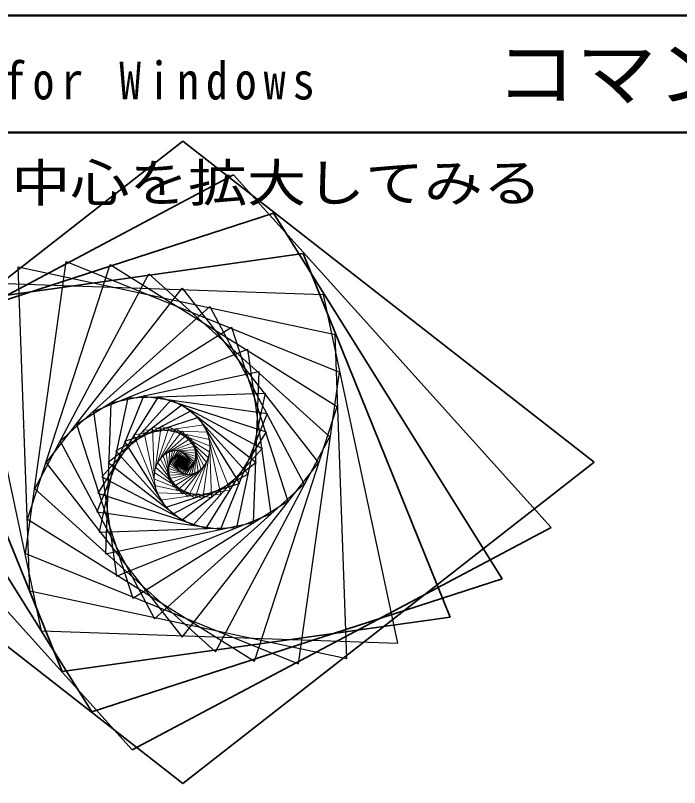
# Model space of a CAD drawing. Units: millimetres on the paper. Extents: x -205 to 205, y -143 to 143.
# Drawn here: x -159.1 to -68.3, y 37.6 to 143 of the extents above; entities that cross this region are included whole.
import ezdxf
from ezdxf.enums import TextEntityAlignment as Align

# ---------------------------------------------------------------- set-up
doc = ezdxf.new("R2010")
doc.units = ezdxf.units.MM
doc.layers.add('0-B', color=6, linetype='Continuous', lineweight=50)
doc.layers.add('0-F', color=7, linetype='Continuous', lineweight=25)
doc.styles.add('ＭＳ 明朝', font='')
doc.styles.get('ＭＳ 明朝').set_extended_font_data('MS Mincho')

msp = doc.modelspace()

# ---------------------------------------------------------------- linework, layer by layer
at = {"layer": '0-B'}
msp.add_line((205, 127), (-205, 127), dxfattribs=at)
msp.add_lwpolyline([(205, 143), (-205, 143), (-205, -143)], dxfattribs=at)
at = {"layer": '0-F', "color": 3, "lineweight": 35}
for p, q in [((-80.006, 81.978), (-136.198, 125.837)), ((-85.894, 73.091), (-129.279, 121.228)), ((-92.569, 66.065), (-123.811, 116.009)), ((-99.654, 60.828), (-119.74, 110.474)), ((-136.295, 81.954), (-136.273, 81.968)), ((-136.293, 81.956), (-136.271, 81.965)), ((-136.29, 81.957), (-136.269, 81.962)), ((-136.288, 81.958), (-136.268, 81.958)), ((-136.286, 81.958), (-136.268, 81.956)), ((-136.284, 81.958), (-136.268, 81.953)), ((-136.28, 81.944), (-136.284, 81.949)), ((-136.279, 81.944), (-136.284, 81.948)), ((-136.278, 81.943), (-136.284, 81.947)), ((-136.277, 81.943), (-136.284, 81.946)), ((-136.276, 81.944), (-136.284, 81.945)), ((-136.275, 81.944), (-136.284, 81.944)), ((-136.281, 81.945), (-136.283, 81.95)), ((-136.281, 81.945), (-136.283, 81.949)), ((-136.273, 81.945), (-136.283, 81.943)), ((-136.282, 81.957), (-136.269, 81.951)), ((-136.282, 81.946), (-136.282, 81.95)), ((-136.278, 81.947), (-136.282, 81.946)), ((-136.272, 81.946), (-136.282, 81.942)), ((-136.277, 81.948), (-136.281, 81.945)), ((-136.277, 81.948), (-136.281, 81.945)), ((-136.271, 81.947), (-136.281, 81.941)), ((-136.28, 81.957), (-136.27, 81.949)), ((-136.28, 81.949), (-136.28, 81.949)), ((-136.28, 81.949), (-136.28, 81.949)), ((-136.28, 81.949), (-136.28, 81.949)), ((-136.28, 81.949), (-136.28, 81.949)), ((-136.28, 81.949), (-136.28, 81.949)), ((-136.28, 81.949), (-136.28, 81.949)), ((-136.28, 81.949), (-136.28, 81.949)), ((-136.28, 81.949), (-136.28, 81.949)), ((-136.28, 81.949), (-136.28, 81.949)), ((-136.28, 81.949), (-136.28, 81.949)), ((-136.28, 81.949), (-136.28, 81.949)), ((-136.28, 81.949), (-136.28, 81.949)), ((-136.28, 81.949), (-136.28, 81.949)), ((-136.28, 81.949), (-136.28, 81.949)), ((-136.28, 81.949), (-136.28, 81.949)), ((-136.28, 81.949), (-136.28, 81.949)), ((-136.28, 81.949), (-136.28, 81.949)), ((-136.28, 81.949), (-136.28, 81.949)), ((-136.27, 81.949), (-136.28, 81.94)), ((-136.277, 81.949), (-136.28, 81.944)), ((-136.279, 81.956), (-136.271, 81.947)), ((-136.269, 81.951), (-136.279, 81.94)), ((-136.276, 81.949), (-136.279, 81.944)), ((-136.278, 81.955), (-136.272, 81.946)), ((-136.276, 81.95), (-136.278, 81.943)), ((-136.277, 81.954), (-136.273, 81.945)), ((-136.268, 81.953), (-136.277, 81.939)), ((-136.276, 81.951), (-136.277, 81.943)), ((-136.276, 81.953), (-136.275, 81.944)), ((-136.276, 81.952), (-136.276, 81.944)), ((-136.268, 81.956), (-136.275, 81.939)), ((-136.273, 81.968), (-136.265, 81.943)), ((-136.268, 81.958), (-136.272, 81.939)), ((-136.271, 81.965), (-136.267, 81.941)), ((-136.269, 81.962), (-136.27, 81.94)), ((-136.198, 38.119), (-80.006, 81.978)), ((-143.126, 42.696), (-85.894, 73.091)), ((-148.606, 47.887), (-92.569, 66.065)), ((-152.692, 53.4), (-99.654, 60.828))]:
    msp.add_line(p, q, dxfattribs=at)
at = {"layer": '0-F'}
for p, q in [((-106.824, 57.258), (-116.969, 104.876)), ((-113.806, 55.193), (-115.372, 99.426)), ((-120.383, 54.447), (-114.802, 94.295)), ((-141.543, 91.026), (-147.943, 75.207)), ((-139.559, 90.906), (-147.786, 77.754)), ((-143.715, 90.776), (-147.627, 72.417)), ((-137.802, 90.485), (-147.244, 80.01)), ((-146.021, 90.091), (-146.752, 69.456)), ((-136.295, 89.832), (-146.402, 81.943)), ((-148.388, 88.909), (-145.237, 66.415)), ((-135.049, 89.009), (-145.342, 83.542)), ((-126.389, 54.818), (-115.102, 89.612)), ((-134.063, 88.075), (-144.142, 84.805)), ((-150.726, 87.176), (-143.016, 63.411)), ((-131.708, 56.097), (-116.11, 85.466)), ((-152.927, 84.852), (-140.037, 60.58)), ((-144.142, 84.805), (-138.523, 75.822)), ((-145.342, 83.542), (-137.539, 74.884)), ((-154.868, 81.914), (-136.268, 58.083)), ((-146.402, 81.943), (-136.295, 74.055)), ((-136.283, 81.947), (-136.281, 81.951)), ((-136.283, 81.948), (-136.281, 81.951)), ((-136.283, 81.949), (-136.28, 81.951)), ((-136.283, 81.949), (-136.28, 81.95)), ((-136.28, 81.946), (-136.283, 81.949)), ((-136.281, 81.947), (-136.283, 81.949)), ((-136.28, 81.946), (-136.283, 81.948)), ((-136.279, 81.946), (-136.283, 81.947)), ((-136.278, 81.951), (-136.282, 81.95)), ((-136.282, 81.946), (-136.282, 81.95)), ((-136.282, 81.95), (-136.279, 81.95)), ((-136.281, 81.947), (-136.282, 81.95)), ((-136.282, 81.95), (-136.279, 81.95)), ((-136.281, 81.947), (-136.282, 81.95)), ((-136.282, 81.948), (-136.281, 81.95)), ((-136.282, 81.948), (-136.281, 81.95)), ((-136.282, 81.948), (-136.279, 81.947)), ((-136.282, 81.948), (-136.28, 81.947)), ((-136.278, 81.947), (-136.282, 81.946)), ((-136.277, 81.95), (-136.281, 81.951)), ((-136.277, 81.949), (-136.281, 81.951)), ((-136.281, 81.95), (-136.279, 81.949)), ((-136.281, 81.95), (-136.279, 81.949)), ((-136.281, 81.949), (-136.28, 81.95)), ((-136.281, 81.949), (-136.28, 81.95)), ((-136.281, 81.949), (-136.279, 81.95)), ((-136.281, 81.949), (-136.28, 81.947)), ((-136.281, 81.949), (-136.281, 81.947)), ((-136.281, 81.949), (-136.281, 81.947)), ((-136.281, 81.949), (-136.279, 81.949)), ((-136.281, 81.949), (-136.281, 81.948)), ((-136.281, 81.949), (-136.279, 81.949)), ((-136.281, 81.949), (-136.281, 81.948)), ((-136.28, 81.949), (-136.281, 81.948)), ((-136.281, 81.947), (-136.278, 81.948)), ((-136.281, 81.947), (-136.279, 81.948)), ((-136.281, 81.947), (-136.279, 81.948)), ((-136.281, 81.948), (-136.279, 81.948)), ((-136.281, 81.948), (-136.28, 81.948)), ((-136.281, 81.948), (-136.28, 81.948)), ((-136.281, 81.947), (-136.278, 81.947)), ((-136.281, 81.947), (-136.279, 81.947)), ((-136.277, 81.949), (-136.28, 81.951)), ((-136.278, 81.948), (-136.28, 81.95)), ((-136.28, 81.95), (-136.279, 81.949)), ((-136.28, 81.95), (-136.279, 81.948)), ((-136.28, 81.946), (-136.277, 81.949)), ((-136.28, 81.946), (-136.277, 81.949)), ((-136.28, 81.947), (-136.279, 81.949)), ((-136.28, 81.947), (-136.279, 81.949)), ((-136.279, 81.949), (-136.28, 81.948)), ((-136.279, 81.949), (-136.28, 81.948)), ((-136.28, 81.949), (-136.279, 81.949)), ((-136.279, 81.949), (-136.28, 81.948)), ((-136.28, 81.949), (-136.279, 81.949)), ((-136.279, 81.946), (-136.277, 81.95)), ((-136.278, 81.947), (-136.279, 81.95)), ((-136.279, 81.947), (-136.279, 81.95)), ((-136.279, 81.95), (-136.279, 81.948)), ((-136.279, 81.947), (-136.279, 81.949)), ((-136.279, 81.949), (-136.279, 81.948)), ((-136.278, 81.947), (-136.278, 81.951)), ((-136.268, 58.083), (-117.667, 81.914)), ((-147.244, 80.01), (-134.788, 73.395)), ((-156.41, 78.36), (-131.708, 56.097)), ((-140.037, 60.58), (-119.622, 78.979)), ((-147.786, 77.754), (-133.03, 72.967)), ((-143.016, 63.411), (-121.835, 76.66)), ((-147.943, 75.207), (-131.044, 72.84)), ((-145.237, 66.415), (-124.183, 74.934)), ((-157.401, 74.217), (-126.389, 54.818)), ((-147.627, 72.417), (-128.868, 73.081)), ((-146.752, 69.456), (-126.557, 73.759)), ((-157.683, 69.538), (-120.383, 54.447)), ((-157.095, 64.416), (-113.806, 55.193)), ((-155.48, 58.98), (-106.824, 57.258))]:
    msp.add_line(p, q, dxfattribs=at)
at = {"layer": '0-F', "color": 4, "lineweight": 9}
for p, q in [((-133.328, 87.083), (-142.868, 85.747)), ((-140.322, 86.761), (-140.041, 78.805)), ((-132.536, 85.102), (-140.322, 86.761)), ((-139.139, 86.895), (-140.143, 79.728)), ((-138.059, 86.828), (-140.089, 80.57)), ((-137.102, 86.598), (-139.908, 81.316)), ((-132.431, 84.181), (-139.139, 86.895)), ((-132.481, 83.339), (-138.059, 86.828)), ((-132.66, 82.594), (-137.102, 86.598)), ((-142.868, 85.747), (-139.255, 76.818)), ((-141.578, 86.389), (-139.753, 77.825)), ((-132.827, 86.08), (-141.578, 86.389)), ((-136.282, 86.241), (-139.628, 81.955)), ((-135.604, 85.792), (-139.276, 82.483)), ((-132.937, 81.955), (-136.282, 86.241)), ((-133.286, 81.426), (-135.604, 85.792)), ((-135.069, 85.283), (-138.878, 82.9)), ((-134.669, 84.742), (-138.456, 83.21)), ((-133.682, 81.008), (-135.069, 85.283)), ((-134.102, 80.697), (-134.669, 84.742)), ((-134.397, 84.195), (-138.029, 83.422)), ((-134.239, 83.663), (-137.613, 83.543)), ((-134.182, 83.161), (-137.222, 83.587)), ((-134.211, 82.703), (-136.865, 83.564)), ((-134.308, 82.297), (-136.548, 83.487)), ((-134.46, 81.95), (-136.277, 83.368)), ((-134.943, 80.361), (-134.239, 83.663)), ((-134.528, 80.484), (-134.397, 84.195)), ((-137.004, 82.812), (-135.604, 82.514)), ((-136.953, 81.381), (-137.004, 82.812)), ((-134.65, 81.662), (-136.054, 83.219)), ((-136.006, 80.413), (-134.308, 82.297)), ((-134.866, 81.435), (-135.877, 83.05)), ((-135.095, 81.265), (-135.745, 82.871)), ((-135.69, 80.338), (-134.211, 82.703)), ((-135.327, 81.15), (-135.655, 82.69)), ((-135.553, 81.083), (-135.604, 82.514)), ((-135.333, 80.316), (-134.182, 83.161)), ((-136.953, 81.381), (-135.553, 81.083)), ((-136.901, 81.206), (-135.327, 81.15)), ((-136.811, 81.025), (-135.095, 81.265)), ((-136.679, 80.847), (-134.866, 81.435)), ((-136.502, 80.679), (-134.65, 81.662)), ((-136.28, 81.949), (-136.28, 81.949)), ((-136.28, 81.948), (-136.28, 81.949)), ((-136.28, 81.949), (-136.28, 81.949)), ((-136.28, 81.948), (-136.28, 81.949)), ((-136.28, 81.949), (-136.28, 81.949)), ((-136.28, 81.948), (-136.28, 81.949)), ((-136.28, 81.948), (-136.28, 81.949)), ((-136.28, 81.948), (-136.28, 81.949)), ((-136.28, 81.948), (-136.28, 81.949)), ((-136.28, 81.948), (-136.28, 81.949)), ((-136.28, 81.948), (-136.28, 81.949)), ((-136.28, 81.948), (-136.28, 81.949)), ((-136.28, 81.949), (-136.28, 81.948)), ((-136.28, 81.948), (-136.28, 81.949)), ((-136.28, 81.949), (-136.28, 81.948)), ((-136.28, 81.948), (-136.28, 81.949)), ((-136.28, 81.949), (-136.28, 81.948)), ((-136.28, 81.949), (-136.28, 81.948)), ((-136.28, 81.949), (-136.28, 81.948)), ((-136.28, 81.949), (-136.28, 81.948)), ((-136.28, 81.949), (-136.28, 81.948)), ((-136.28, 81.949), (-136.28, 81.948)), ((-136.28, 81.949), (-136.279, 81.948)), ((-136.28, 81.949), (-136.279, 81.948)), ((-136.28, 81.948), (-136.28, 81.948)), ((-136.28, 81.948), (-136.28, 81.948)), ((-136.28, 81.948), (-136.28, 81.948)), ((-136.28, 81.948), (-136.28, 81.948)), ((-136.28, 81.948), (-136.28, 81.948)), ((-136.28, 81.948), (-136.28, 81.948)), ((-136.28, 81.948), (-136.28, 81.948)), ((-136.28, 81.948), (-136.28, 81.948)), ((-136.28, 81.948), (-136.28, 81.948)), ((-136.28, 81.948), (-136.28, 81.948)), ((-136.279, 81.948), (-136.28, 81.948)), ((-136.279, 81.948), (-136.28, 81.948)), ((-136.277, 80.531), (-134.46, 81.95))]:
    msp.add_line(p, q, dxfattribs=at)
at = {"layer": '0-F', "color": 6, "lineweight": 50}
for p, q in [((-136.972, 81.547), (-136.792, 82.836)), ((-136.963, 81.698), (-136.598, 82.824)), ((-136.931, 81.832), (-136.427, 82.783)), ((-136.881, 81.947), (-136.28, 82.718)), ((-136.819, 82.042), (-136.158, 82.638)), ((-136.792, 82.836), (-135.585, 82.348)), ((-136.747, 82.118), (-136.062, 82.546)), ((-136.672, 82.174), (-135.991, 82.449)), ((-136.598, 82.824), (-135.595, 82.196)), ((-136.595, 82.212), (-135.942, 82.351)), ((-136.521, 82.234), (-135.914, 82.256)), ((-136.427, 82.783), (-135.628, 82.062)), ((-136.28, 82.718), (-135.678, 81.947)), ((-136.158, 82.638), (-135.741, 81.853)), ((-136.062, 82.546), (-135.813, 81.777)), ((-135.914, 82.256), (-136.04, 81.662)), ((-135.991, 82.449), (-135.889, 81.722)), ((-135.942, 82.351), (-135.966, 81.684)), ((-135.766, 81.059), (-135.585, 82.348)), ((-136.972, 81.547), (-135.766, 81.059)), ((-136.963, 81.698), (-135.96, 81.071)), ((-136.931, 81.832), (-136.132, 81.112)), ((-136.881, 81.947), (-136.28, 81.177)), ((-136.819, 82.042), (-136.402, 81.257)), ((-136.747, 82.118), (-136.498, 81.349)), ((-136.672, 82.174), (-136.57, 81.446)), ((-136.45, 82.242), (-136.657, 81.73)), ((-136.657, 81.73), (-136.111, 81.654)), ((-136.386, 82.238), (-136.652, 81.813)), ((-136.652, 81.813), (-136.175, 81.658)), ((-136.521, 82.234), (-136.647, 81.64)), ((-136.647, 81.64), (-136.04, 81.662)), ((-136.329, 82.225), (-136.635, 81.886)), ((-136.635, 81.886), (-136.232, 81.672)), ((-136.595, 82.212), (-136.619, 81.544)), ((-136.619, 81.544), (-135.966, 81.684)), ((-136.281, 82.204), (-136.608, 81.948)), ((-136.608, 81.948), (-136.281, 81.693)), ((-136.24, 82.177), (-136.573, 82)), ((-136.573, 82), (-136.321, 81.72)), ((-136.57, 81.446), (-135.889, 81.722)), ((-136.208, 82.147), (-136.534, 82.041)), ((-136.534, 82.041), (-136.353, 81.75)), ((-136.498, 81.349), (-135.813, 81.777)), ((-136.185, 82.115), (-136.493, 82.071)), ((-136.493, 82.071), (-136.376, 81.783)), ((-136.168, 82.082), (-136.451, 82.092)), ((-136.451, 82.092), (-136.392, 81.815)), ((-136.45, 82.242), (-135.904, 82.166)), ((-136.159, 82.051), (-136.411, 82.104)), ((-136.411, 82.104), (-136.402, 81.847)), ((-136.373, 82.109), (-136.405, 81.877)), ((-136.188, 81.789), (-136.405, 81.877)), ((-136.338, 82.106), (-136.403, 81.904)), ((-136.223, 81.791), (-136.403, 81.904)), ((-136.402, 81.257), (-135.741, 81.853)), ((-136.15, 81.793), (-136.402, 81.847)), ((-136.109, 81.805), (-136.392, 81.815)), ((-136.386, 82.238), (-135.909, 82.083)), ((-136.068, 81.826), (-136.376, 81.783)), ((-136.156, 82.021), (-136.373, 82.109)), ((-136.027, 81.856), (-136.353, 81.75)), ((-136.157, 81.994), (-136.338, 82.106)), ((-136.329, 82.225), (-135.926, 82.011)), ((-135.988, 81.897), (-136.321, 81.72)), ((-136.281, 82.204), (-135.954, 81.948)), ((-135.954, 81.948), (-136.281, 81.693)), ((-136.28, 81.177), (-135.678, 81.947)), ((-136.24, 82.177), (-135.988, 81.897)), ((-135.926, 82.011), (-136.232, 81.672)), ((-136.157, 81.994), (-136.223, 81.791)), ((-136.208, 82.147), (-136.027, 81.856)), ((-136.156, 82.021), (-136.188, 81.789)), ((-136.185, 82.115), (-136.068, 81.826)), ((-135.909, 82.083), (-136.175, 81.658)), ((-136.168, 82.082), (-136.109, 81.805)), ((-136.159, 82.051), (-136.15, 81.793)), ((-136.132, 81.112), (-135.628, 82.062)), ((-135.904, 82.166), (-136.111, 81.654)), ((-135.96, 81.071), (-135.595, 82.196))]:
    msp.add_line(p, q, dxfattribs=at)
at = {"layer": '0-F', "color": 2, "lineweight": 18}
for p, q in [((-136.307, 82.099), (-136.397, 81.928)), ((-136.28, 82.087), (-136.388, 81.949)), ((-136.258, 82.073), (-136.377, 81.966)), ((-136.241, 82.056), (-136.364, 81.979)), ((-136.228, 82.039), (-136.35, 81.989)), ((-136.219, 82.021), (-136.337, 81.996)), ((-136.214, 82.004), (-136.323, 82)), ((-136.212, 81.988), (-136.311, 82.001)), ((-136.163, 81.969), (-136.307, 82.099)), ((-136.303, 81.936), (-136.263, 81.92)), ((-136.302, 81.94), (-136.27, 81.92)), ((-136.302, 81.93), (-136.257, 81.921)), ((-136.301, 81.945), (-136.275, 81.921)), ((-136.3, 81.949), (-136.28, 81.924)), ((-136.3, 81.924), (-136.249, 81.923)), ((-136.213, 81.973), (-136.299, 82.001)), ((-136.298, 81.952), (-136.276, 81.971)), ((-136.297, 81.919), (-136.242, 81.926)), ((-136.293, 81.913), (-136.234, 81.932)), ((-136.216, 81.96), (-136.289, 81.998)), ((-136.287, 81.907), (-136.227, 81.939)), ((-136.172, 81.949), (-136.28, 82.087)), ((-136.221, 81.948), (-136.28, 81.994)), ((-136.28, 81.924), (-136.261, 81.949)), ((-136.28, 81.903), (-136.221, 81.948)), ((-136.276, 81.971), (-136.263, 81.945)), ((-136.275, 81.921), (-136.259, 81.952)), ((-136.227, 81.939), (-136.273, 81.99)), ((-136.271, 81.899), (-136.216, 81.96)), ((-136.27, 81.92), (-136.258, 81.957)), ((-136.234, 81.932), (-136.267, 81.984)), ((-136.242, 81.926), (-136.263, 81.978)), ((-136.263, 81.92), (-136.258, 81.961)), ((-136.261, 81.896), (-136.213, 81.973)), ((-136.249, 81.923), (-136.26, 81.972)), ((-136.183, 81.932), (-136.258, 82.073)), ((-136.257, 81.921), (-136.258, 81.967)), ((-136.249, 81.896), (-136.212, 81.988)), ((-136.196, 81.918), (-136.241, 82.056)), ((-136.237, 81.897), (-136.214, 82.004)), ((-136.21, 81.908), (-136.228, 82.039)), ((-136.223, 81.901), (-136.219, 82.021))]:
    msp.add_line(p, q, dxfattribs=at)
at = {"layer": '0-F', "color": 3, "lineweight": 35}
for points in [[(-136.198, 38.119), (-192.391, 81.978), (-136.198, 125.837)], [(-143.126, 42.696), (-186.51, 90.832), (-129.279, 121.228)], [(-148.606, 47.887), (-179.848, 97.832), (-123.811, 116.009)], [(-152.692, 53.4), (-172.778, 103.046), (-119.74, 110.474)], [(-136.295, 81.954), (-136.287, 81.929), (-136.265, 81.943)], [(-136.293, 81.956), (-136.289, 81.932), (-136.267, 81.941)], [(-136.288, 81.958), (-136.292, 81.939), (-136.272, 81.939)], [(-136.286, 81.958), (-136.292, 81.941), (-136.275, 81.939)], [(-136.284, 81.958), (-136.292, 81.944), (-136.277, 81.939)], [(-136.282, 81.957), (-136.292, 81.947), (-136.279, 81.94)], [(-136.29, 81.957), (-136.291, 81.935), (-136.27, 81.94)], [(-136.28, 81.957), (-136.291, 81.949), (-136.28, 81.94)], [(-136.279, 81.956), (-136.29, 81.95), (-136.281, 81.941)], [(-136.278, 81.955), (-136.288, 81.952), (-136.282, 81.942)], [(-136.277, 81.954), (-136.287, 81.953), (-136.283, 81.943)], [(-136.276, 81.953), (-136.286, 81.953), (-136.284, 81.944)], [(-136.276, 81.952), (-136.284, 81.954), (-136.284, 81.945)], [(-136.276, 81.951), (-136.283, 81.954), (-136.284, 81.946)], [(-136.276, 81.95), (-136.282, 81.954), (-136.284, 81.947)], [(-136.276, 81.949), (-136.281, 81.953), (-136.284, 81.948)], [(-136.277, 81.949), (-136.28, 81.953), (-136.284, 81.949)], [(-136.277, 81.948), (-136.279, 81.953), (-136.283, 81.949)], [(-136.277, 81.948), (-136.279, 81.952), (-136.283, 81.95)], [(-136.278, 81.947), (-136.278, 81.951), (-136.282, 81.95)]]:
    msp.add_lwpolyline(points, dxfattribs=at)
at = {"layer": '0-F'}
for points in [[(-157.095, 64.416), (-158.661, 108.649), (-115.372, 99.426)], [(-157.683, 69.538), (-152.102, 109.386), (-114.802, 94.295)], [(-157.401, 74.217), (-146.114, 109.011), (-115.102, 89.612)], [(-156.41, 78.36), (-140.812, 107.729), (-116.11, 85.466)], [(-155.48, 58.98), (-165.626, 106.598), (-116.969, 104.876)], [(-154.868, 81.914), (-136.268, 105.745), (-117.667, 81.914)], [(-152.927, 84.852), (-132.512, 103.251), (-119.622, 78.979)], [(-150.726, 87.176), (-129.544, 100.426), (-121.835, 76.66)], [(-148.388, 88.909), (-127.333, 97.427), (-124.183, 74.934)], [(-146.021, 90.091), (-125.826, 94.394), (-126.557, 73.759)], [(-143.715, 90.776), (-124.956, 91.44), (-128.868, 73.081)], [(-141.543, 91.026), (-124.644, 88.659), (-131.044, 72.84)], [(-139.559, 90.906), (-124.803, 86.119), (-133.03, 72.967)], [(-137.802, 90.485), (-125.347, 83.871), (-134.788, 73.395)], [(-136.295, 89.832), (-126.188, 81.943), (-136.295, 74.055)], [(-135.049, 89.009), (-127.246, 80.351), (-137.539, 74.884)], [(-134.063, 88.075), (-128.444, 79.092), (-138.523, 75.822)], [(-136.28, 81.949), (-136.281, 81.949), (-136.28, 81.948)]]:
    msp.add_lwpolyline(points, dxfattribs=at)
at = {"layer": '0-F', "color": 4, "lineweight": 9}
for points in [[(-133.328, 87.083), (-129.716, 78.154), (-139.255, 76.818)], [(-132.827, 86.08), (-131.002, 77.515), (-139.753, 77.825)], [(-132.536, 85.102), (-132.255, 77.146), (-140.041, 78.805)], [(-132.431, 84.181), (-133.434, 77.014), (-140.143, 79.728)], [(-132.481, 83.339), (-134.511, 77.081), (-140.089, 80.57)], [(-135.333, 80.316), (-138.373, 80.742), (-137.222, 83.587)], [(-135.69, 80.338), (-138.344, 81.198), (-136.865, 83.564)], [(-134.943, 80.361), (-138.317, 80.241), (-137.613, 83.543)], [(-136.006, 80.413), (-138.247, 81.603), (-136.548, 83.487)], [(-134.528, 80.484), (-138.16, 79.71), (-138.029, 83.422)], [(-136.277, 80.531), (-138.095, 81.95), (-136.277, 83.368)], [(-132.66, 82.594), (-135.465, 77.312), (-139.908, 81.316)], [(-133.286, 81.426), (-136.958, 78.117), (-139.276, 82.483)], [(-133.682, 81.008), (-137.492, 78.625), (-138.878, 82.9)], [(-134.102, 80.697), (-137.889, 79.165), (-138.456, 83.21)], [(-136.502, 80.679), (-137.905, 82.236), (-136.054, 83.219)], [(-136.679, 80.847), (-137.689, 82.462), (-135.877, 83.05)], [(-136.811, 81.025), (-137.461, 82.631), (-135.745, 82.871)], [(-136.901, 81.206), (-137.229, 82.746), (-135.655, 82.69)], [(-132.937, 81.955), (-136.282, 77.669), (-139.628, 81.955)], [(-136.28, 81.949), (-136.281, 81.949), (-136.28, 81.948)], [(-136.28, 81.949), (-136.281, 81.949), (-136.28, 81.948)], [(-136.28, 81.949), (-136.281, 81.949), (-136.28, 81.948)], [(-136.28, 81.949), (-136.281, 81.949), (-136.28, 81.948)], [(-136.28, 81.948), (-136.28, 81.949), (-136.28, 81.949)], [(-136.28, 81.948), (-136.28, 81.949), (-136.28, 81.949)], [(-136.28, 81.948), (-136.28, 81.949), (-136.28, 81.949)], [(-136.28, 81.948), (-136.28, 81.949), (-136.28, 81.949)], [(-136.28, 81.948), (-136.28, 81.949), (-136.28, 81.949)], [(-136.28, 81.948), (-136.28, 81.949), (-136.28, 81.949)], [(-136.28, 81.948), (-136.28, 81.949), (-136.28, 81.949)], [(-136.28, 81.948), (-136.28, 81.949), (-136.28, 81.949)], [(-136.28, 81.949), (-136.28, 81.949), (-136.28, 81.949)], [(-136.28, 81.949), (-136.28, 81.949), (-136.28, 81.949)], [(-136.28, 81.949), (-136.28, 81.949), (-136.28, 81.949)], [(-136.28, 81.949), (-136.28, 81.949), (-136.28, 81.948)], [(-136.28, 81.949), (-136.28, 81.949), (-136.28, 81.948)], [(-136.28, 81.949), (-136.28, 81.949), (-136.28, 81.948)]]:
    msp.add_lwpolyline(points, dxfattribs=at)
at = {"layer": '0-F', "color": 2, "lineweight": 18}
for points in [[(-136.163, 81.969), (-136.254, 81.799), (-136.397, 81.928)], [(-136.172, 81.949), (-136.28, 81.81), (-136.388, 81.949)], [(-136.183, 81.932), (-136.302, 81.825), (-136.377, 81.966)], [(-136.196, 81.918), (-136.319, 81.841), (-136.364, 81.979)], [(-136.21, 81.908), (-136.332, 81.858), (-136.35, 81.989)], [(-136.249, 81.896), (-136.348, 81.909), (-136.311, 82.001)], [(-136.261, 81.896), (-136.347, 81.924), (-136.299, 82.001)], [(-136.237, 81.897), (-136.346, 81.893), (-136.323, 82)], [(-136.271, 81.899), (-136.344, 81.937), (-136.289, 81.998)], [(-136.223, 81.901), (-136.341, 81.876), (-136.337, 81.996)], [(-136.28, 81.903), (-136.339, 81.948), (-136.28, 81.994)], [(-136.287, 81.907), (-136.333, 81.958), (-136.273, 81.99)], [(-136.293, 81.913), (-136.326, 81.965), (-136.267, 81.984)], [(-136.297, 81.919), (-136.318, 81.971), (-136.263, 81.978)], [(-136.3, 81.924), (-136.311, 81.974), (-136.26, 81.972)], [(-136.302, 81.93), (-136.304, 81.976), (-136.258, 81.967)], [(-136.303, 81.936), (-136.297, 81.977), (-136.258, 81.961)], [(-136.302, 81.94), (-136.29, 81.977), (-136.258, 81.957)], [(-136.301, 81.945), (-136.285, 81.976), (-136.259, 81.952)], [(-136.3, 81.949), (-136.28, 81.973), (-136.261, 81.949)], [(-136.298, 81.952), (-136.284, 81.926), (-136.263, 81.945)]]:
    msp.add_lwpolyline(points, dxfattribs=at)

# ---------------------------------------------------------------- texts
at = {"layer": '0-F', "style": 'ＭＳ 明朝', "width": 1.1}
msp.add_text('コマンド練習ドリル（１）', height=7.331, dxfattribs=at).set_placement((-93.464, 129.233), align=Align.BOTTOM_LEFT)
at = {"layer": '0-F', "color": 2, "style": 'ＭＳ 明朝', "width": 1.15}
msp.add_text('マスの中心を拡大してみる', height=5.132, dxfattribs=at).set_placement((-183.75, 116.039), align=Align.BOTTOM_LEFT)
at = {"layer": '0-F', "color": 2, "insert": (-188.278, 130.555), "char_height": 5.132, "attachment_point": 7, "style": 'ＭＳ 明朝'}
msp.add_mtext('\\T1.33;\\W0.85;JW_cad\\~for\\~Windows', dxfattribs=at)

doc.saveas('drawing.dxf')
